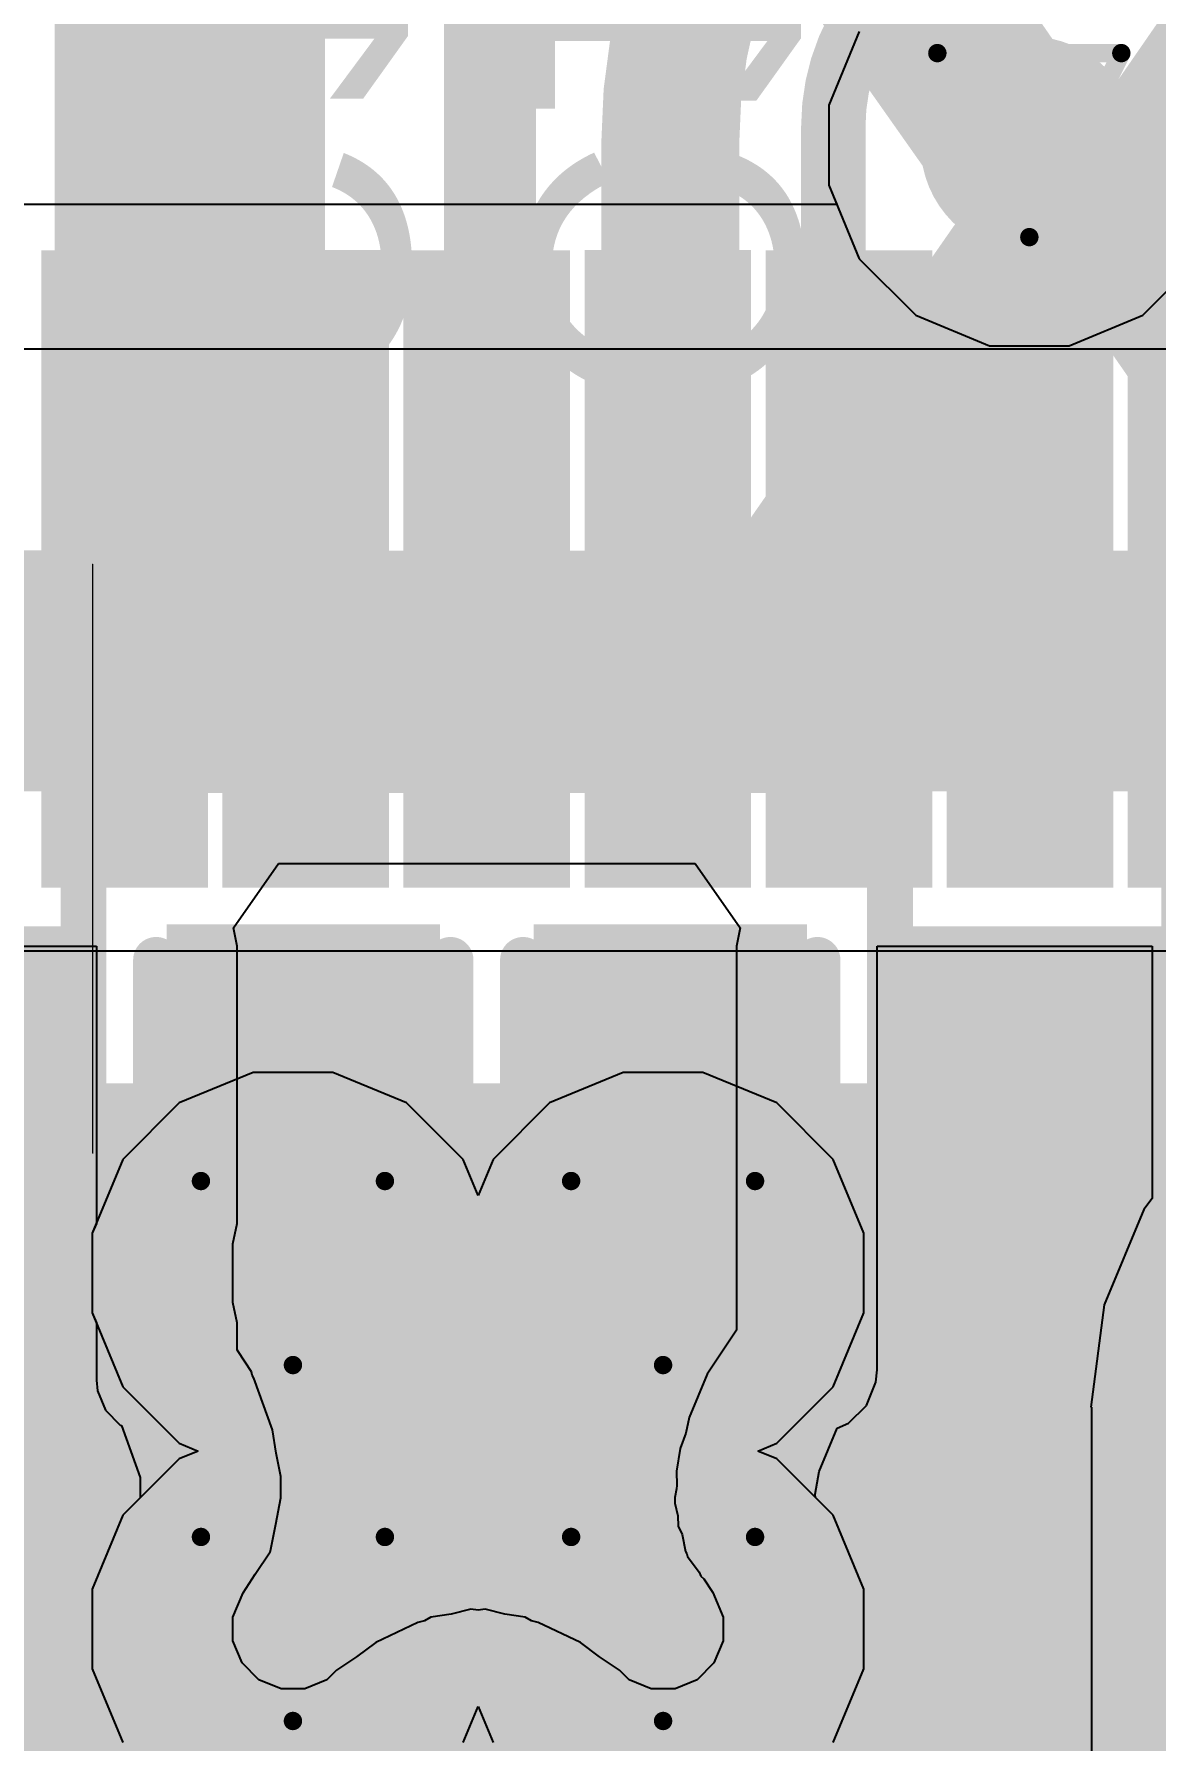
# Model space of a CAD drawing. Header units: inches. Extents: x 0 to 12.2, y 0 to 7.
# Drawn here: x 2.765 to 2.887, y 1.641 to 1.8265 of the extents above; entities that cross this region are included whole.
import ezdxf

# ---------------------------------------------------------------- set-up
doc = ezdxf.new("R2010")
doc.units = ezdxf.units.IN
doc.header["$MEASUREMENT"] = 0
for name, color, linetype in [('Bottom Layer', 5, 'Continuous'), ('Bottom Overlay', 54, 'Continuous'), ('Bottom Paste', 16, 'Continuous'), ('Bottom Solder', 6, 'Continuous'), ('Drill Drawing', 1, 'Continuous'), ('Layer 1', 16, 'Continuous'), ('Layer 2', 76, 'Continuous'), ('Top Layer', 1, 'Continuous'), ('Top Paste', 8, 'Continuous'), ('Top Solder', 216, 'Continuous'), ('Via Holes', 16, 'Continuous')]:
    doc.layers.add(name, color=color, linetype=linetype)
doc.styles.add('Arial', font='', dxfattribs={"height": 0.2})
doc.styles.add('Arial Black_Bold', font='', dxfattribs={"height": 0.2})
doc.styles.get('Arial').set_extended_font_data('Arial')
doc.styles.get('Arial Black_Bold').set_extended_font_data('Arial Black', bold=True)

# ---------------------------------------------------------------- blocks, each defined once
blk = doc.blocks.new('48_HTQFP__7_7__18')
at = {"layer": 'Top Layer'}
for points in [[(-0.1082677, 0.1082679), (0.1082677, 0.1082679), (0.1082677, -0.1082675), (-0.1082677, -0.1082675)], [(-0.19881845, 0.035433), (-0.13582635, 0.035433), (-0.13582635, 0.023622), (-0.19881845, 0.023622)], [(-0.19881845, 0.015748), (-0.13582635, 0.015748), (-0.13582635, 0.003937), (-0.19881845, 0.003937)], [(-0.19881895, -0.0039367), (-0.13582685, -0.0039367), (-0.13582685, -0.0157477), (-0.19881895, -0.0157477)], [(-0.19881865, -0.0236219), (-0.13582655, -0.0236219), (-0.13582655, -0.0354329), (-0.19881865, -0.0354329)], [(-0.19881875, -0.0433067), (-0.13582665, -0.0433067), (-0.13582665, -0.0551177), (-0.19881875, -0.0551177)], [(-0.19881855, -0.0629917), (-0.13582645, -0.0629917), (-0.13582645, -0.0748027), (-0.19881855, -0.0748027)]]:
    blk.add_hatch(color=1, dxfattribs=at).paths.add_polyline_path(points)
at = {"layer": 'Top Paste'}
for points in [[(-0.1082677, 0.1082679), (0.1082677, 0.1082679), (0.1082677, -0.1082675), (-0.1082677, -0.1082675)], [(-0.19881845, 0.035433), (-0.13582635, 0.035433), (-0.13582635, 0.023622), (-0.19881845, 0.023622)], [(-0.19881845, 0.015748), (-0.13582635, 0.015748), (-0.13582635, 0.003937), (-0.19881845, 0.003937)], [(-0.19881895, -0.0039367), (-0.13582685, -0.0039367), (-0.13582685, -0.0157477), (-0.19881895, -0.0157477)], [(-0.19881865, -0.0236219), (-0.13582655, -0.0236219), (-0.13582655, -0.0354329), (-0.19881865, -0.0354329)], [(-0.19881875, -0.0433067), (-0.13582665, -0.0433067), (-0.13582665, -0.0551177), (-0.19881875, -0.0551177)], [(-0.19881855, -0.0629917), (-0.13582645, -0.0629917), (-0.13582645, -0.0748027), (-0.19881855, -0.0748027)]]:
    blk.add_hatch(color=8, dxfattribs=at).paths.add_polyline_path(points)
at = {"layer": 'Top Solder'}
for points in [[(-0.1114173, 0.1114175), (0.1114173, 0.1114175), (0.1114173, -0.1114171), (-0.1114173, -0.1114171)], [(-0.20196805, 0.0582679), (-0.13267675, 0.0582679), (-0.13267675, 0.0401577), (-0.20196805, 0.0401577)], [(-0.20196805, 0.0385826), (-0.13267675, 0.0385826), (-0.13267675, 0.0204724), (-0.20196805, 0.0204724)], [(-0.20196805, 0.0188976), (-0.13267675, 0.0188976), (-0.13267675, 0.0007874), (-0.20196805, 0.0007874)], [(-0.20196855, -0.0007871), (-0.13267725, -0.0007871), (-0.13267725, -0.0188973), (-0.20196855, -0.0188973)], [(-0.20196825, -0.0204723), (-0.13267695, -0.0204723), (-0.13267695, -0.0385825), (-0.20196825, -0.0385825)], [(-0.20196835, -0.0401571), (-0.13267705, -0.0401571), (-0.13267705, -0.0582673), (-0.20196835, -0.0582673)], [(-0.20196815, -0.0598421), (-0.13267685, -0.0598421), (-0.13267685, -0.0779523), (-0.20196815, -0.0779523)]]:
    blk.add_hatch(color=216, dxfattribs=at).paths.add_polyline_path(points)
blk = doc.blocks.new('R___0402_B_70')
at = {"layer": 'Bottom Layer'}
for points in [[(-0.009500100000000001, 0.0125), (-0.0095001, -0.0125), (-0.0275001, -0.0125), (-0.0275001, 0.0125)], [(0.0274997, 0.0125001), (0.0274997, -0.0124999), (0.009499700000000002, -0.0124999), (0.009499699999999998, 0.0125001)]]:
    blk.add_hatch(color=5, dxfattribs=at).paths.add_polyline_path(points)
at = {"layer": 'Bottom Paste'}
for points in [[(-0.009500100000000001, 0.0125), (-0.0095001, -0.0125), (-0.0275001, -0.0125), (-0.0275001, 0.0125)], [(0.0274997, 0.0125001), (0.0274997, -0.0124999), (0.009499700000000002, -0.0124999), (0.009499699999999998, 0.0125001)]]:
    blk.add_hatch(color=16, dxfattribs=at).paths.add_polyline_path(points)
at = {"layer": 'Bottom Solder'}
for points in [[(-0.007334700000000001, 0.0146654), (-0.007334699999999999, -0.0146654), (-0.0296655, -0.0146654), (-0.0296655, 0.0146654)], [(0.0296651, 0.0146655), (0.0296651, -0.0146653), (0.007334300000000001, -0.0146653), (0.007334299999999998, 0.0146655)]]:
    blk.add_hatch(color=6, dxfattribs=at).paths.add_polyline_path(points)
at = {"layer": 'Bottom Overlay'}
for points in [[(-0.0310002, -0.0160001, 0.005, 0.005, 0), (-0.0310004, 0.0160002, 0.005, 0.005, 0)], [(0.0309997, 0.0160001, 0.005, 0.005, 0), (-0.0310004, 0.0160002, 0.005, 0.005, 0)], [(0.0319999, 0.017, 0.000127, 0.000127, 0), (-0.0319999, 0.017, 0.000127, 0.000127, 0)], [(0.0309997, -0.0159999, 0.005, 0.005, 0), (0.0309997, 0.0160001, 0.005, 0.005, 0)], [(-0.0310002, -0.0160001, 0.005, 0.005, 0), (0.0309997, -0.0159999, 0.005, 0.005, 0)]]:
    blk.add_lwpolyline(points, format="xyseb", dxfattribs=at)
for points in [[(-0.0322504, 0.0160002, 0.0025, 0.0025, 1), (-0.0297504, 0.0160002, 0.0025, 0.0025, 1)], [(-0.0322504, 0.0160002, 0.0025, 0.0025, 1), (-0.0297504, 0.0160002, 0.0025, 0.0025, 1)], [(-0.0320316, 0.017, 6.35e-05, 6.35e-05, 1), (-0.0319682, 0.017, 6.35e-05, 6.35e-05, 1)], [(0.0297497, 0.0160001, 0.0025, 0.0025, 1), (0.0322497, 0.0160001, 0.0025, 0.0025, 1)], [(0.0297497, 0.0160001, 0.0025, 0.0025, 1), (0.0322497, 0.0160001, 0.0025, 0.0025, 1)], [(0.0319682, 0.017, 6.35e-05, 6.35e-05, 1), (0.0320316, 0.017, 6.35e-05, 6.35e-05, 1)], [(-0.0322502, -0.0160001, 0.0025, 0.0025, 1), (-0.0297502, -0.0160001, 0.0025, 0.0025, 1)], [(-0.0322502, -0.0160001, 0.0025, 0.0025, 1), (-0.0297502, -0.0160001, 0.0025, 0.0025, 1)], [(0.0297497, -0.0159999, 0.0025, 0.0025, 1), (0.0322497, -0.0159999, 0.0025, 0.0025, 1)], [(0.0297497, -0.0159999, 0.0025, 0.0025, 1), (0.0322497, -0.0159999, 0.0025, 0.0025, 1)]]:
    blk.add_lwpolyline(points, format="xyseb", close=True, dxfattribs=at)
blk = doc.blocks.new('R___0402_B_72')
at = {"layer": 'Bottom Layer'}
for points in [[(-0.009500100000000001, 0.0125), (-0.0095001, -0.0125), (-0.0275001, -0.0125), (-0.0275001, 0.0125)], [(0.0275001, 0.0125), (0.0275001, -0.0125), (0.009500100000000001, -0.0125), (0.0095001, 0.0125)]]:
    blk.add_hatch(color=5, dxfattribs=at).paths.add_polyline_path(points)
at = {"layer": 'Bottom Paste'}
for points in [[(-0.009500100000000001, 0.0125), (-0.0095001, -0.0125), (-0.0275001, -0.0125), (-0.0275001, 0.0125)], [(0.0275001, 0.0125), (0.0275001, -0.0125), (0.009500100000000001, -0.0125), (0.0095001, 0.0125)]]:
    blk.add_hatch(color=16, dxfattribs=at).paths.add_polyline_path(points)
at = {"layer": 'Bottom Solder'}
for points in [[(-0.007334700000000001, 0.0146654), (-0.007334699999999999, -0.0146654), (-0.0296655, -0.0146654), (-0.0296655, 0.0146654)], [(0.0296655, 0.0146654), (0.0296655, -0.0146654), (0.007334700000000001, -0.0146654), (0.007334699999999999, 0.0146654)]]:
    blk.add_hatch(color=6, dxfattribs=at).paths.add_polyline_path(points)
at = {"layer": 'Bottom Overlay'}
for points in [[(-0.0310002, -0.0160001, 0.005, 0.005, 0), (-0.0310001, 0.0160001, 0.005, 0.005, 0)], [(0.031, 0.016, 0.005, 0.005, 0), (-0.0310001, 0.0160001, 0.005, 0.005, 0)], [(-0.0319998, 0.0170001, 0.000127, 0.000127, 0), (0.0319998, 0.0170003, 0.000127, 0.000127, 0)], [(0.0309998, -0.0159998, 0.005, 0.005, 0), (0.031, 0.016, 0.005, 0.005, 0)], [(-0.0310002, -0.0160001, 0.005, 0.005, 0), (0.0309998, -0.0159998, 0.005, 0.005, 0)]]:
    blk.add_lwpolyline(points, format="xyseb", dxfattribs=at)
for points in [[(-0.0322501, 0.0160001, 0.0025, 0.0025, 1), (-0.0297501, 0.0160001, 0.0025, 0.0025, 1)], [(-0.0322501, 0.0160001, 0.0025, 0.0025, 1), (-0.0297501, 0.0160001, 0.0025, 0.0025, 1)], [(-0.0320315, 0.0170001, 6.35e-05, 6.35e-05, 1), (-0.0319681, 0.0170001, 6.35e-05, 6.35e-05, 1)], [(0.02975, 0.016, 0.0025, 0.0025, 1), (0.03225, 0.016, 0.0025, 0.0025, 1)], [(0.02975, 0.016, 0.0025, 0.0025, 1), (0.03225, 0.016, 0.0025, 0.0025, 1)], [(0.0319681, 0.0170003, 6.35e-05, 6.35e-05, 1), (0.0320315, 0.0170003, 6.35e-05, 6.35e-05, 1)], [(-0.0322502, -0.0160001, 0.0025, 0.0025, 1), (-0.0297502, -0.0160001, 0.0025, 0.0025, 1)], [(-0.0322502, -0.0160001, 0.0025, 0.0025, 1), (-0.0297502, -0.0160001, 0.0025, 0.0025, 1)], [(0.0297498, -0.0159998, 0.0025, 0.0025, 1), (0.0322498, -0.0159998, 0.0025, 0.0025, 1)], [(0.0297498, -0.0159998, 0.0025, 0.0025, 1), (0.0322498, -0.0159998, 0.0025, 0.0025, 1)]]:
    blk.add_lwpolyline(points, format="xyseb", close=True, dxfattribs=at)
blk = doc.blocks.new('C___0402_B_243')
at = {"layer": 'Bottom Layer'}
for points in [[(-0.009499900000000002, 0.0125), (-0.009499899999999999, -0.0125), (-0.0274999, -0.0125), (-0.0274999, 0.0125)], [(0.0275001, 0.0125), (0.0275001, -0.0125), (0.009500100000000001, -0.0125), (0.0095001, 0.0125)]]:
    blk.add_hatch(color=5, dxfattribs=at).paths.add_polyline_path(points)
at = {"layer": 'Bottom Paste'}
for points in [[(-0.009499900000000002, 0.0125), (-0.009499899999999999, -0.0125), (-0.0274999, -0.0125), (-0.0274999, 0.0125)], [(0.0275001, 0.0125), (0.0275001, -0.0125), (0.009500100000000001, -0.0125), (0.0095001, 0.0125)]]:
    blk.add_hatch(color=16, dxfattribs=at).paths.add_polyline_path(points)
at = {"layer": 'Bottom Solder'}
for points in [[(-0.007137700000000001, 0.0148622), (-0.007137699999999999, -0.0148622), (-0.0298621, -0.0148622), (-0.0298621, 0.0148622)], [(0.0298623, 0.0148622), (0.0298623, -0.0148622), (0.007137900000000002, -0.0148622), (0.007137899999999998, 0.0148622)]]:
    blk.add_hatch(color=6, dxfattribs=at).paths.add_polyline_path(points)
at = {"layer": 'Bottom Overlay'}
for points in [[(-0.0309997, 0.0159997, 0.005, 0.005, 0), (-0.0309998, -0.016, 0.005, 0.005, 0)], [(-0.011, 0.0160001, 0.005, 0.005, 0), (-0.0309997, 0.0159997, 0.005, 0.005, 0)], [(0.0110001, 0.0159997, 0.005, 0.005, 0), (0.0310001, 0.0159996, 0.005, 0.005, 0)], [(0.0310001, 0.0159996, 0.005, 0.005, 0), (0.0310002, -0.0160002, 0.005, 0.005, 0)], [(-0.0309998, -0.016, 0.005, 0.005, 0), (-0.0109999, -0.0160002, 0.005, 0.005, 0)], [(0.0110002, -0.0160001, 0.005, 0.005, 0), (0.0310002, -0.0160002, 0.005, 0.005, 0)]]:
    blk.add_lwpolyline(points, format="xyseb", dxfattribs=at)
for points in [[(-0.0322497, 0.0159997, 0.0025, 0.0025, 1), (-0.0297497, 0.0159997, 0.0025, 0.0025, 1)], [(-0.0322497, 0.0159997, 0.0025, 0.0025, 1), (-0.0297497, 0.0159997, 0.0025, 0.0025, 1)], [(-0.01225, 0.0160001, 0.0025, 0.0025, 1), (-0.00975, 0.0160001, 0.0025, 0.0025, 1)], [(0.0097501, 0.0159997, 0.0025, 0.0025, 1), (0.0122501, 0.0159997, 0.0025, 0.0025, 1)], [(0.0297501, 0.0159996, 0.0025, 0.0025, 1), (0.0322501, 0.0159996, 0.0025, 0.0025, 1)], [(0.0297501, 0.0159996, 0.0025, 0.0025, 1), (0.0322501, 0.0159996, 0.0025, 0.0025, 1)], [(-0.0322498, -0.016, 0.0025, 0.0025, 1), (-0.0297498, -0.016, 0.0025, 0.0025, 1)], [(-0.0322498, -0.016, 0.0025, 0.0025, 1), (-0.0297498, -0.016, 0.0025, 0.0025, 1)], [(-0.0122499, -0.0160002, 0.0025, 0.0025, 1), (-0.0097499, -0.0160002, 0.0025, 0.0025, 1)], [(0.0097502, -0.0160001, 0.0025, 0.0025, 1), (0.0122502, -0.0160001, 0.0025, 0.0025, 1)], [(0.0297502, -0.0160002, 0.0025, 0.0025, 1), (0.0322502, -0.0160002, 0.0025, 0.0025, 1)], [(0.0297502, -0.0160002, 0.0025, 0.0025, 1), (0.0322502, -0.0160002, 0.0025, 0.0025, 1)]]:
    blk.add_lwpolyline(points, format="xyseb", close=True, dxfattribs=at)
blk = doc.blocks.new('C___0402_B_244')
at = {"layer": 'Bottom Layer'}
for points in [[(-0.009500100000000001, 0.0125), (-0.0095001, -0.0125), (-0.0275001, -0.0125), (-0.0275001, 0.0125)], [(0.0275001, 0.0124999), (0.0275001, -0.0125001), (0.009500100000000001, -0.0125001), (0.0095001, 0.0124999)]]:
    blk.add_hatch(color=5, dxfattribs=at).paths.add_polyline_path(points)
at = {"layer": 'Bottom Paste'}
for points in [[(-0.009500100000000001, 0.0125), (-0.0095001, -0.0125), (-0.0275001, -0.0125), (-0.0275001, 0.0125)], [(0.0275001, 0.0124999), (0.0275001, -0.0125001), (0.009500100000000001, -0.0125001), (0.0095001, 0.0124999)]]:
    blk.add_hatch(color=16, dxfattribs=at).paths.add_polyline_path(points)
at = {"layer": 'Bottom Solder'}
for points in [[(-0.007137900000000002, 0.0148622), (-0.007137899999999998, -0.0148622), (-0.0298623, -0.0148622), (-0.0298623, 0.0148622)], [(0.0298623, 0.0148621), (0.0298623, -0.0148623), (0.007137900000000002, -0.0148623), (0.007137899999999998, 0.0148621)]]:
    blk.add_hatch(color=6, dxfattribs=at).paths.add_polyline_path(points)
at = {"layer": 'Bottom Overlay'}
for points in [[(-0.0310002, 0.0160002, 0.005, 0.005, 0), (-0.0310002, -0.0159997, 0.005, 0.005, 0)], [(-0.0310002, 0.0160002, 0.005, 0.005, 0), (-0.011, 0.0159998, 0.005, 0.005, 0)], [(0.0110001, 0.0160001, 0.005, 0.005, 0), (0.0309999, 0.0159999, 0.005, 0.005, 0)], [(0.0309999, 0.0159999, 0.005, 0.005, 0), (0.0310002, -0.0160002, 0.005, 0.005, 0)], [(-0.0310002, -0.0159997, 0.005, 0.005, 0), (-0.0110001, -0.0160003, 0.005, 0.005, 0)], [(0.011, -0.0160001, 0.005, 0.005, 0), (0.0310002, -0.0160002, 0.005, 0.005, 0)]]:
    blk.add_lwpolyline(points, format="xyseb", dxfattribs=at)
for points in [[(-0.0322502, 0.0160002, 0.0025, 0.0025, 1), (-0.0297502, 0.0160002, 0.0025, 0.0025, 1)], [(-0.0322502, 0.0160002, 0.0025, 0.0025, 1), (-0.0297502, 0.0160002, 0.0025, 0.0025, 1)], [(-0.01225, 0.0159998, 0.0025, 0.0025, 1), (-0.00975, 0.0159998, 0.0025, 0.0025, 1)], [(0.0097501, 0.0160001, 0.0025, 0.0025, 1), (0.0122501, 0.0160001, 0.0025, 0.0025, 1)], [(0.0297499, 0.0159999, 0.0025, 0.0025, 1), (0.0322499, 0.0159999, 0.0025, 0.0025, 1)], [(0.0297499, 0.0159999, 0.0025, 0.0025, 1), (0.0322499, 0.0159999, 0.0025, 0.0025, 1)], [(-0.0322502, -0.0159997, 0.0025, 0.0025, 1), (-0.0297502, -0.0159997, 0.0025, 0.0025, 1)], [(-0.0322502, -0.0159997, 0.0025, 0.0025, 1), (-0.0297502, -0.0159997, 0.0025, 0.0025, 1)], [(-0.0122501, -0.0160003, 0.0025, 0.0025, 1), (-0.0097501, -0.0160003, 0.0025, 0.0025, 1)], [(0.00975, -0.0160001, 0.0025, 0.0025, 1), (0.01225, -0.0160001, 0.0025, 0.0025, 1)], [(0.0297502, -0.0160002, 0.0025, 0.0025, 1), (0.0322502, -0.0160002, 0.0025, 0.0025, 1)], [(0.0297502, -0.0160002, 0.0025, 0.0025, 1), (0.0322502, -0.0160002, 0.0025, 0.0025, 1)]]:
    blk.add_lwpolyline(points, format="xyseb", close=True, dxfattribs=at)

msp = doc.modelspace()

# ---------------------------------------------------------------- hatches: boundary and pattern name
at = {"layer": 'Bottom Layer'}
h = msp.add_hatch(color=5, dxfattribs=at)
edge = h.paths.add_edge_path()
edge.add_arc((2.8732426, 1.814435), 0.011811, 0, 360)
h = msp.add_hatch(color=5, dxfattribs=at)
edge = h.paths.add_edge_path()
edge.add_arc((2.7931812, 1.6918541), 0.011811, 0, 360)
h = msp.add_hatch(color=5, dxfattribs=at)
edge = h.paths.add_edge_path()
edge.add_arc((2.8334253, 1.6918541), 0.011811, 0, 360)
h = msp.add_hatch(color=5, dxfattribs=at)
edge = h.paths.add_edge_path()
edge.add_arc((2.7931812, 1.6531728), 0.011811, 0, 360)
h = msp.add_hatch(color=5, dxfattribs=at)
edge = h.paths.add_edge_path()
edge.add_arc((2.8334253, 1.6531728), 0.011811, 0, 360)
at = {"layer": 'Layer 1'}
h = msp.add_hatch(color=16, dxfattribs=at)
edge = h.paths.add_edge_path()
edge.add_arc((2.8732426, 1.814435), 0.011811, 0, 360)
h = msp.add_hatch(color=16, dxfattribs=at)
edge = h.paths.add_edge_path()
edge.add_arc((2.7931812, 1.6918541), 0.011811, 0, 360)
h = msp.add_hatch(color=16, dxfattribs=at)
edge = h.paths.add_edge_path()
edge.add_arc((2.8334253, 1.6918541), 0.011811, 0, 360)
h = msp.add_hatch(color=16, dxfattribs=at)
edge = h.paths.add_edge_path()
edge.add_arc((2.7931812, 1.6531728), 0.011811, 0, 360)
h = msp.add_hatch(color=16, dxfattribs=at)
edge = h.paths.add_edge_path()
edge.add_arc((2.8334253, 1.6531728), 0.011811, 0, 360)
at = {"layer": 'Layer 2'}
h = msp.add_hatch(color=76, dxfattribs=at)
edge = h.paths.add_edge_path()
edge.add_arc((2.8732426, 1.814435), 0.011811, 0, 360)
h = msp.add_hatch(color=76, dxfattribs=at)
edge = h.paths.add_edge_path()
edge.add_arc((2.7931812, 1.6918541), 0.011811, 0, 360)
h = msp.add_hatch(color=76, dxfattribs=at)
edge = h.paths.add_edge_path()
edge.add_arc((2.8334253, 1.6918541), 0.011811, 0, 360)
h = msp.add_hatch(color=76, dxfattribs=at)
edge = h.paths.add_edge_path()
edge.add_arc((2.7931812, 1.6531728), 0.011811, 0, 360)
h = msp.add_hatch(color=76, dxfattribs=at)
edge = h.paths.add_edge_path()
edge.add_arc((2.8334253, 1.6531728), 0.011811, 0, 360)
at = {"layer": 'Top Layer'}
h = msp.add_hatch(color=1, dxfattribs=at)
edge = h.paths.add_edge_path()
edge.add_arc((2.8732426, 1.814435), 0.011811, 0, 360)
h = msp.add_hatch(color=1, dxfattribs=at)
edge = h.paths.add_edge_path()
edge.add_arc((2.7931812, 1.6918541), 0.011811, 0, 360)
h = msp.add_hatch(color=1, dxfattribs=at)
edge = h.paths.add_edge_path()
edge.add_arc((2.8334253, 1.6918541), 0.011811, 0, 360)
h = msp.add_hatch(color=1, dxfattribs=at)
edge = h.paths.add_edge_path()
edge.add_arc((2.7931812, 1.6531728), 0.011811, 0, 360)
h = msp.add_hatch(color=1, dxfattribs=at)
edge = h.paths.add_edge_path()
edge.add_arc((2.8334253, 1.6531728), 0.011811, 0, 360)
at = {"layer": 'Via Holes'}
h = msp.add_hatch(color=7, dxfattribs=at)
edge = h.paths.add_edge_path()
edge.add_arc((2.8732426, 1.814435), 0.0059055, 0, 360)
h = msp.add_hatch(color=7, dxfattribs=at)
edge = h.paths.add_edge_path()
edge.add_arc((2.7931812, 1.6918541), 0.0059055, 0, 360)
h = msp.add_hatch(color=7, dxfattribs=at)
edge = h.paths.add_edge_path()
edge.add_arc((2.8334253, 1.6918541), 0.0059055, 0, 360)
h = msp.add_hatch(color=7, dxfattribs=at)
edge = h.paths.add_edge_path()
edge.add_arc((2.7931812, 1.6531728), 0.0059055, 0, 360)
h = msp.add_hatch(color=7, dxfattribs=at)
edge = h.paths.add_edge_path()
edge.add_arc((2.8334253, 1.6531728), 0.0059055, 0, 360)

# ---------------------------------------------------------------- linework, layer by layer
at = {"layer": 'Bottom Layer'}
for p, q in [((2.7867055, 1.7293777), (2.7916167, 1.7363778)), ((2.7916167, 1.7363778), (2.811704, 1.7363778)), ((2.811704, 1.7363778), (2.811704, 1.7363776)), ((2.811704, 1.7363776), (2.8368955, 1.7363776)), ((2.8368955, 1.7363776), (2.8418068, 1.7293775)), ((2.7871023, 1.7273831), (2.7867055, 1.7293777)), ((2.8418068, 1.7293775), (2.8414101, 1.7273831)), ((2.7419126, 1.7273831), (2.7718084, 1.7273831)), ((2.7718084, 1.7273831), (2.7718084, 1.6972505)), ((2.7871023, 1.6972504), (2.7871023, 1.7273831)), ((2.8414101, 1.7273831), (2.8414101, 1.6856557)), ((2.856704, 1.6813486), (2.856704, 1.7273831)), ((2.856704, 1.7273831), (2.8865997, 1.7273831)), ((2.8865997, 1.7273831), (2.8865997, 1.6999548)), ((2.8865997, 1.6999548), (2.8856723, 1.6987462)), ((2.7718084, 1.6972505), (2.7713702, 1.6961926)), ((2.7866641, 1.6950475), (2.7871023, 1.6972504)), ((2.8856723, 1.6987462), (2.8813841, 1.6883935)), ((2.7713702, 1.6961926), (2.7713702, 1.6875156)), ((2.7866641, 1.6886606), (2.7866641, 1.6950475)), ((2.7871023, 1.6864577), (2.7866641, 1.6886606)), ((2.8813841, 1.6883935), (2.8799215, 1.6772837)), ((2.7713702, 1.6875156), (2.7718084, 1.6864577)), ((2.7718084, 1.6864577), (2.7718084, 1.6802136)), ((2.7871023, 1.6835108), (2.7871023, 1.6864577)), ((2.8414101, 1.6856557), (2.8398791, 1.6833643)), ((2.7872221, 1.6833111), (2.7871023, 1.6835108)), ((2.7886764, 1.6811342), (2.7872221, 1.6833111)), ((2.8398791, 1.6833643), (2.8382145, 1.6808809)), ((2.78875, 1.6807641), (2.7886764, 1.6811342)), ((2.7889443, 1.6804402), (2.78875, 1.6807641)), ((2.8382145, 1.6808809), (2.8362558, 1.6761719)), ((2.8565694, 1.6799829), (2.856704, 1.6813486)), ((2.7718084, 1.6802136), (2.771921, 1.6790694)), ((2.771921, 1.6790694), (2.7727968, 1.6769552)), ((2.7909654, 1.6747978), (2.7889443, 1.6804402)), ((2.8555242, 1.6774596), (2.8565694, 1.6799829)), ((2.7727968, 1.6769552), (2.7744149, 1.6753371)), ((2.8535929, 1.6755283), (2.8555242, 1.6774596)), ((2.8799215, 1.6772837), (2.8799948, 1.6772837)), ((2.8799948, 1.6772837), (2.8799948, 1.573224)), ((2.7744149, 1.6753371), (2.7745462, 1.6752827)), ((2.7745462, 1.6752827), (2.7765673, 1.6696404)), ((2.8362558, 1.6761719), (2.8359096, 1.6744445)), ((2.850377, 1.6702985), (2.8523356, 1.6750075)), ((2.8523356, 1.6750075), (2.8535929, 1.6755283)), ((2.7913418, 1.6722665), (2.7909654, 1.6747978)), ((2.8359096, 1.6744445), (2.8352884, 1.6727963)), ((2.7918607, 1.6697617), (2.7913418, 1.6722665)), ((2.8352884, 1.6727963), (2.8348776, 1.6703146)), ((2.7765673, 1.6696404), (2.7765849, 1.6674219)), ((2.7918783, 1.6675432), (2.7918607, 1.6697617)), ((2.8348776, 1.6703146), (2.8349282, 1.6687498)), ((2.8499662, 1.6678169), (2.850377, 1.6702985)), ((2.7918667, 1.6674826), (2.7918783, 1.6675432)), ((2.8348739, 1.668405), (2.8346865, 1.6674631)), ((2.8349282, 1.6687498), (2.8348739, 1.668405)), ((2.8499804, 1.6674631), (2.8499662, 1.6678169)), ((2.7765849, 1.6674219), (2.7746907, 1.6655277)), ((2.7913085, 1.6645548), (2.7918788, 1.6674219)), ((2.7918788, 1.6674219), (2.7918667, 1.6674826)), ((2.8347083, 1.6673537), (2.8346846, 1.6672036)), ((2.8346846, 1.6672036), (2.8346988, 1.6668498)), ((2.8346865, 1.6674631), (2.8347083, 1.6673537)), ((2.8346988, 1.6668498), (2.8350347, 1.6654561)), ((2.8519158, 1.6655277), (2.8499804, 1.6674631)), ((2.7746907, 1.6655277), (2.7713702, 1.6575113)), ((2.7907606, 1.6616814), (2.7913085, 1.6645548)), ((2.8350347, 1.6654561), (2.8350704, 1.6643504)), ((2.8350704, 1.6643504), (2.8354902, 1.6634229)), ((2.8552363, 1.6575113), (2.8519158, 1.6655277)), ((2.8354902, 1.6634229), (2.8358507, 1.6616104)), ((2.7890939, 1.6591437), (2.7907146, 1.6615692)), ((2.7907146, 1.6615692), (2.7907266, 1.6616297)), ((2.7907266, 1.6616297), (2.7907606, 1.6616814)), ((2.8358507, 1.6616104), (2.8360238, 1.6613513)), ((2.8360238, 1.6613513), (2.8360968, 1.6610485)), ((2.8360968, 1.6610485), (2.8373341, 1.6593484)), ((2.7877574, 1.6571086), (2.7890939, 1.6591437)), ((2.8373341, 1.6593484), (2.8375308, 1.6589139)), ((2.8375308, 1.6589139), (2.8378564, 1.6586087)), ((2.8378564, 1.6586087), (2.8388335, 1.6571463)), ((2.7713702, 1.6575113), (2.7713702, 1.6488343)), ((2.7866641, 1.6544692), (2.7877574, 1.6571086)), ((2.8388335, 1.6571463), (2.8399424, 1.6544692)), ((2.8552363, 1.6488343), (2.8552363, 1.6575113)), ((2.8103733, 1.6547746), (2.8081642, 1.654449)), ((2.812539, 1.6553192), (2.8103733, 1.6547746)), ((2.8133033, 1.6552065), (2.812539, 1.6553192)), ((2.8140677, 1.6553192), (2.8133033, 1.6552065)), ((2.8162337, 1.6547745), (2.8140677, 1.6553192)), ((2.8184426, 1.6544489), (2.8162337, 1.6547745)), ((2.7866641, 1.6518764), (2.7866641, 1.6544692)), ((2.8067518, 1.653864), (2.8021787, 1.651696)), ((2.8075012, 1.6540524), (2.8067518, 1.653864)), ((2.8081642, 1.654449), (2.8075012, 1.6540524)), ((2.8191056, 1.6540524), (2.8184426, 1.6544489)), ((2.819855, 1.6538639), (2.8191056, 1.6540524)), ((2.824428, 1.6516959), (2.819855, 1.6538639)), ((2.8399424, 1.6544692), (2.8399424, 1.6518764)), ((2.7876562, 1.6494812), (2.7866641, 1.6518764)), ((2.8021787, 1.651696), (2.8000853, 1.6501405)), ((2.8265218, 1.65014), (2.824428, 1.6516959)), ((2.8399424, 1.6518764), (2.8389503, 1.6494813)), ((2.7894897, 1.6476478), (2.7876562, 1.6494812)), ((2.8000853, 1.6501405), (2.7979158, 1.6486908)), ((2.8286907, 1.6486908), (2.8265218, 1.65014)), ((2.8389503, 1.6494813), (2.8371169, 1.6476478)), ((2.7713702, 1.6488343), (2.7746907, 1.6408179)), ((2.7918848, 1.6466557), (2.7894897, 1.6476478)), ((2.7968728, 1.6476478), (2.7944776, 1.6466557)), ((2.7979158, 1.6486908), (2.7968728, 1.6476478)), ((2.8297337, 1.6476478), (2.8286907, 1.6486908)), ((2.8321289, 1.6466557), (2.8297337, 1.6476478)), ((2.8371169, 1.6476478), (2.8347217, 1.6466557)), ((2.8519158, 1.6408179), (2.8552363, 1.6488343)), ((2.7944776, 1.6466557), (2.7918848, 1.6466557)), ((2.8347217, 1.6466557), (2.8321289, 1.6466557))]:
    msp.add_line(p, q, dxfattribs=at)
for points in [[(2.8342042, 1.8146112, 0.015, 0.015, -0.199336262225561), (2.8519316, 1.8573099, 0.015, 0.015, 0)], [(2.834204, 1.7553778, 0.015, 0.015, 0), (2.8342042, 1.8146112, 0.015, 0.015, 0)], [(2.87323, 1.8144224, 0.015, 0.015, 0), (2.8732426, 1.814435, 0.015, 0.015, 0)], [(2.87323, 1.7612475, 0.015, 0.015, 0), (2.87323, 1.8144224, 0.015, 0.015, 0)], [(2.7943085, 1.7553778, 0.015, 0.015, 0), (2.834204, 1.7553778, 0.015, 0.015, 0)], [(2.834204, 1.7553776, 0.015, 0.015, 0), (2.834204, 1.7553778, 0.015, 0.015, 0)], [(2.7937448, 1.717814, 0.015, 0.015, 0), (2.7943084, 1.7183776, 0.015, 0.015, 0)], [(2.7937448, 1.6924177, 0.015, 0.015, 0), (2.7937448, 1.717814, 0.015, 0.015, 0)], [(2.8338146, 1.7179882, 0.015, 0.015, 0), (2.834204, 1.7183776, 0.015, 0.015, 0)], [(2.8338146, 1.6922434, 0.015, 0.015, 0), (2.8338146, 1.7179882, 0.015, 0.015, 0)], [(2.7931812, 1.6918541, 0.015, 0.015, 0), (2.7937448, 1.6924177, 0.015, 0.015, 0)], [(2.8334253, 1.6918541, 0.015, 0.015, 0), (2.8338146, 1.6922434, 0.015, 0.015, 0)]]:
    msp.add_lwpolyline(points, format="xyseb", dxfattribs=at)
for points in [[(2.8304542, 1.8146112, 0.0075, 0.0075, 1), (2.8379542, 1.8146112, 0.0075, 0.0075, 1)], [(2.8304542, 1.8146112, 0.0075, 0.0075, 1), (2.8379542, 1.8146112, 0.0075, 0.0075, 1)], [(2.86948, 1.8144224, 0.0075, 0.0075, 1), (2.87698, 1.8144224, 0.0075, 0.0075, 1)], [(2.86948, 1.8144224, 0.0075, 0.0075, 1), (2.87698, 1.8144224, 0.0075, 0.0075, 1)], [(2.8694926, 1.814435, 0.0075, 0.0075, 1), (2.8769926, 1.814435, 0.0075, 0.0075, 1)], [(2.86948, 1.7612475, 0.0075, 0.0075, 1), (2.87698, 1.7612475, 0.0075, 0.0075, 1)], [(2.7905585, 1.7553778, 0.0075, 0.0075, 1), (2.7980585, 1.7553778, 0.0075, 0.0075, 1)], [(2.830454, 1.7553778, 0.0075, 0.0075, 1), (2.837954, 1.7553778, 0.0075, 0.0075, 1)], [(2.830454, 1.7553778, 0.0075, 0.0075, 1), (2.837954, 1.7553778, 0.0075, 0.0075, 1)], [(2.830454, 1.7553778, 0.0075, 0.0075, 1), (2.837954, 1.7553778, 0.0075, 0.0075, 1)], [(2.830454, 1.7553776, 0.0075, 0.0075, 1), (2.837954, 1.7553776, 0.0075, 0.0075, 1)], [(2.7899948, 1.717814, 0.0075, 0.0075, 1), (2.7974948, 1.717814, 0.0075, 0.0075, 1)], [(2.7899948, 1.717814, 0.0075, 0.0075, 1), (2.7974948, 1.717814, 0.0075, 0.0075, 1)], [(2.7905584, 1.7183776, 0.0075, 0.0075, 1), (2.7980584, 1.7183776, 0.0075, 0.0075, 1)], [(2.8300646, 1.7179882, 0.0075, 0.0075, 1), (2.8375646, 1.7179882, 0.0075, 0.0075, 1)], [(2.8300646, 1.7179882, 0.0075, 0.0075, 1), (2.8375646, 1.7179882, 0.0075, 0.0075, 1)], [(2.830454, 1.7183776, 0.0075, 0.0075, 1), (2.837954, 1.7183776, 0.0075, 0.0075, 1)], [(2.7894312, 1.6918541, 0.0075, 0.0075, 1), (2.7969312, 1.6918541, 0.0075, 0.0075, 1)], [(2.7899948, 1.6924177, 0.0075, 0.0075, 1), (2.7974948, 1.6924177, 0.0075, 0.0075, 1)], [(2.7899948, 1.6924177, 0.0075, 0.0075, 1), (2.7974948, 1.6924177, 0.0075, 0.0075, 1)], [(2.8296753, 1.6918541, 0.0075, 0.0075, 1), (2.8371753, 1.6918541, 0.0075, 0.0075, 1)], [(2.8300646, 1.6922434, 0.0075, 0.0075, 1), (2.8375646, 1.6922434, 0.0075, 0.0075, 1)], [(2.8300646, 1.6922434, 0.0075, 0.0075, 1), (2.8375646, 1.6922434, 0.0075, 0.0075, 1)]]:
    msp.add_lwpolyline(points, format="xyseb", close=True, dxfattribs=at)
at = {"layer": 'Drill Drawing'}
for points in [[(2.8632426, 1.824435, 0.002, 0.002, 0), (2.8832426, 1.824435, 0.002, 0.002, 0)], [(2.8632426, 1.824435, 0.002, 0.002, 0), (2.8732426, 1.804435, 0.002, 0.002, 0)], [(2.8732426, 1.804435, 0.002, 0.002, 0), (2.8832426, 1.824435, 0.002, 0.002, 0)], [(2.7831812, 1.7018541, 0.002, 0.002, 0), (2.8031812, 1.7018541, 0.002, 0.002, 0)], [(2.7831812, 1.7018541, 0.002, 0.002, 0), (2.7931812, 1.6818541, 0.002, 0.002, 0)], [(2.7931812, 1.6818541, 0.002, 0.002, 0), (2.8031812, 1.7018541, 0.002, 0.002, 0)], [(2.8234253, 1.7018541, 0.002, 0.002, 0), (2.8434253, 1.7018541, 0.002, 0.002, 0)], [(2.8234253, 1.7018541, 0.002, 0.002, 0), (2.8334253, 1.6818541, 0.002, 0.002, 0)], [(2.8334253, 1.6818541, 0.002, 0.002, 0), (2.8434253, 1.7018541, 0.002, 0.002, 0)], [(2.7831812, 1.6631728, 0.002, 0.002, 0), (2.8031812, 1.6631728, 0.002, 0.002, 0)], [(2.7831812, 1.6631728, 0.002, 0.002, 0), (2.7931812, 1.6431728, 0.002, 0.002, 0)], [(2.7931812, 1.6431728, 0.002, 0.002, 0), (2.8031812, 1.6631728, 0.002, 0.002, 0)], [(2.8234253, 1.6631728, 0.002, 0.002, 0), (2.8434253, 1.6631728, 0.002, 0.002, 0)], [(2.8234253, 1.6631728, 0.002, 0.002, 0), (2.8334253, 1.6431728, 0.002, 0.002, 0)], [(2.8334253, 1.6431728, 0.002, 0.002, 0), (2.8434253, 1.6631728, 0.002, 0.002, 0)]]:
    msp.add_lwpolyline(points, format="xyseb", dxfattribs=at)
for points in [[(2.8627426, 1.824435, 0.001, 0.001, 1), (2.8637426, 1.824435, 0.001, 0.001, 1)], [(2.8627426, 1.824435, 0.001, 0.001, 1), (2.8637426, 1.824435, 0.001, 0.001, 1)], [(2.8827426, 1.824435, 0.001, 0.001, 1), (2.8837426, 1.824435, 0.001, 0.001, 1)], [(2.8827426, 1.824435, 0.001, 0.001, 1), (2.8837426, 1.824435, 0.001, 0.001, 1)], [(2.8727426, 1.804435, 0.001, 0.001, 1), (2.8737426, 1.804435, 0.001, 0.001, 1)], [(2.8727426, 1.804435, 0.001, 0.001, 1), (2.8737426, 1.804435, 0.001, 0.001, 1)], [(2.7826812, 1.7018541, 0.001, 0.001, 1), (2.7836812, 1.7018541, 0.001, 0.001, 1)], [(2.7826812, 1.7018541, 0.001, 0.001, 1), (2.7836812, 1.7018541, 0.001, 0.001, 1)], [(2.8026812, 1.7018541, 0.001, 0.001, 1), (2.8036812, 1.7018541, 0.001, 0.001, 1)], [(2.8026812, 1.7018541, 0.001, 0.001, 1), (2.8036812, 1.7018541, 0.001, 0.001, 1)], [(2.8229253, 1.7018541, 0.001, 0.001, 1), (2.8239253, 1.7018541, 0.001, 0.001, 1)], [(2.8229253, 1.7018541, 0.001, 0.001, 1), (2.8239253, 1.7018541, 0.001, 0.001, 1)], [(2.8429253, 1.7018541, 0.001, 0.001, 1), (2.8439253, 1.7018541, 0.001, 0.001, 1)], [(2.8429253, 1.7018541, 0.001, 0.001, 1), (2.8439253, 1.7018541, 0.001, 0.001, 1)], [(2.7926812, 1.6818541, 0.001, 0.001, 1), (2.7936812, 1.6818541, 0.001, 0.001, 1)], [(2.7926812, 1.6818541, 0.001, 0.001, 1), (2.7936812, 1.6818541, 0.001, 0.001, 1)], [(2.8329253, 1.6818541, 0.001, 0.001, 1), (2.8339253, 1.6818541, 0.001, 0.001, 1)], [(2.8329253, 1.6818541, 0.001, 0.001, 1), (2.8339253, 1.6818541, 0.001, 0.001, 1)], [(2.7826812, 1.6631728, 0.001, 0.001, 1), (2.7836812, 1.6631728, 0.001, 0.001, 1)], [(2.7826812, 1.6631728, 0.001, 0.001, 1), (2.7836812, 1.6631728, 0.001, 0.001, 1)], [(2.8026812, 1.6631728, 0.001, 0.001, 1), (2.8036812, 1.6631728, 0.001, 0.001, 1)], [(2.8026812, 1.6631728, 0.001, 0.001, 1), (2.8036812, 1.6631728, 0.001, 0.001, 1)], [(2.8229253, 1.6631728, 0.001, 0.001, 1), (2.8239253, 1.6631728, 0.001, 0.001, 1)], [(2.8229253, 1.6631728, 0.001, 0.001, 1), (2.8239253, 1.6631728, 0.001, 0.001, 1)], [(2.8429253, 1.6631728, 0.001, 0.001, 1), (2.8439253, 1.6631728, 0.001, 0.001, 1)], [(2.8429253, 1.6631728, 0.001, 0.001, 1), (2.8439253, 1.6631728, 0.001, 0.001, 1)], [(2.7926812, 1.6431728, 0.001, 0.001, 1), (2.7936812, 1.6431728, 0.001, 0.001, 1)], [(2.7926812, 1.6431728, 0.001, 0.001, 1), (2.7936812, 1.6431728, 0.001, 0.001, 1)], [(2.8329253, 1.6431728, 0.001, 0.001, 1), (2.8339253, 1.6431728, 0.001, 0.001, 1)], [(2.8329253, 1.6431728, 0.001, 0.001, 1), (2.8339253, 1.6431728, 0.001, 0.001, 1)]]:
    msp.add_lwpolyline(points, format="xyseb", close=True, dxfattribs=at)
at = {"layer": 'Layer 1'}
for p, q in [((2.8547521, 1.8267899), (2.8514316, 1.8187735)), ((2.8514316, 1.8187735), (2.8514316, 1.8100965)), ((2.8514316, 1.8100965), (2.8547521, 1.8020801)), ((2.8547521, 1.8020801), (2.8608877, 1.7959445)), ((2.8855975, 1.7959445), (2.8917331, 1.8020801)), ((2.8608877, 1.7959445), (2.8689041, 1.792624)), ((2.8775811, 1.792624), (2.8855975, 1.7959445)), ((2.8689041, 1.792624), (2.8775811, 1.792624))]:
    msp.add_line(p, q, dxfattribs=at)
at = {"layer": 'Layer 2'}
for p, q in [((2.8547521, 1.8267899), (2.8514316, 1.8187735)), ((2.8514316, 1.8187735), (2.8514316, 1.8100965)), ((2.8514316, 1.8100965), (2.8523, 1.808)), ((2.8523, 1.808), (2.6575749, 1.808)), ((2.6637836, 1.7923118), (3.0066882, 1.7923118)), ((2.7888427, 1.7136651), (2.7808263, 1.7103446)), ((2.7975197, 1.7136651), (2.7888427, 1.7136651)), ((2.8055361, 1.7103446), (2.7975197, 1.7136651)), ((2.8290868, 1.7136651), (2.8210704, 1.7103446)), ((2.8377638, 1.7136651), (2.8290868, 1.7136651)), ((2.8457802, 1.7103446), (2.8377638, 1.7136651)), ((2.7808263, 1.7103446), (2.7746907, 1.704209)), ((2.8116717, 1.704209), (2.8055361, 1.7103446)), ((2.8210704, 1.7103446), (2.8149348, 1.704209)), ((2.8519158, 1.704209), (2.8457802, 1.7103446)), ((2.7746907, 1.704209), (2.7713702, 1.6961926)), ((2.8133032, 1.7002701), (2.8116717, 1.704209)), ((2.8149348, 1.704209), (2.8133032, 1.7002701)), ((2.8552363, 1.6961926), (2.8519158, 1.704209)), ((2.7713702, 1.6961926), (2.7713702, 1.6875156)), ((2.8552363, 1.6875156), (2.8552363, 1.6961926)), ((2.7713702, 1.6875156), (2.7746907, 1.6794992)), ((2.8519158, 1.6794992), (2.8552363, 1.6875156)), ((2.7746907, 1.6794992), (2.7808263, 1.6733636)), ((2.8457802, 1.6733636), (2.8519158, 1.6794992)), ((2.7808263, 1.6733636), (2.7828787, 1.6725134)), ((2.8437278, 1.6725134), (2.8457802, 1.6733636)), ((2.7808263, 1.6716633), (2.7746907, 1.6655277)), ((2.7828787, 1.6725134), (2.7808263, 1.6716633)), ((2.8457802, 1.6716633), (2.8437278, 1.6725134)), ((2.8519158, 1.6655277), (2.8457802, 1.6716633)), ((2.7746907, 1.6655277), (2.7713702, 1.6575113)), ((2.8552363, 1.6575113), (2.8519158, 1.6655277)), ((2.7713702, 1.6575113), (2.7713702, 1.6488343)), ((2.8552363, 1.6488343), (2.8552363, 1.6575113)), ((2.7713702, 1.6488343), (2.7746907, 1.6408179)), ((2.8519158, 1.6408179), (2.8552363, 1.6488343)), ((2.8116717, 1.6408179), (2.8133032, 1.6447568)), ((2.8133032, 1.6447568), (2.8149348, 1.6408179))]:
    msp.add_line(p, q, dxfattribs=at)
at = {"layer": 'Top Layer'}
for p, q in [((2.7589818, 1.7268776), (2.7907928, 1.7268776)), ((2.7907928, 1.7268776), (2.7907928, 1.7268778)), ((2.7907928, 1.7268778), (2.7983516, 1.7268778)), ((2.7983516, 1.7268778), (2.7983516, 1.7268777)), ((2.7983516, 1.7268777), (2.8301626, 1.7268777)), ((2.8301626, 1.7268777), (2.8301626, 1.726878)), ((2.8301626, 1.726878), (2.8377215, 1.726878)), ((2.8377215, 1.726878), (2.8377215, 1.7268775)), ((2.8377215, 1.7268775), (2.9632963, 1.7268775))]:
    msp.add_line(p, q, dxfattribs=at)
for points in [[(2.7931812, 1.7697649, 0.007, 0.007, 0), (2.7931812, 1.8952232, 0.007, 0.007, 0)], [(2.8146013, 1.7687179, 0.01, 0.01, 0), (2.8146013, 1.8573099, 0.01, 0.01, 0)], [(2.8339423, 1.8266003, 0.009, 0.009, -0.198912367379658), (2.8429369, 1.8483152, 0.009, 0.009, 0)], [(2.7748873, 1.7683736, 0.01, 0.01, 0), (2.7748873, 1.8371127, 0.01, 0.01, 0)], [(2.8519316, 1.8164598, 0.007, 0.007, -0.1987926825823814), (2.8584003, 1.8320868, 0.007, 0.007, 0)], [(2.8339423, 1.768374, 0.009, 0.009, 0), (2.8339423, 1.8266003, 0.009, 0.009, 0)], [(2.8519316, 1.7700689, 0.007, 0.007, 0), (2.8519316, 1.8164598, 0.007, 0.007, 0)], [(2.8732426, 1.814435, 0.01, 0.01, 0), (2.8732773, 1.8144003, 0.01, 0.01, 0)], [(2.8732773, 1.7684082, 0.01, 0.01, 0), (2.8732773, 1.8144003, 0.01, 0.01, 0)], [(2.7931812, 1.7697649, 0.007, 0.007, 0), (2.7945723, 1.7683738, 0.007, 0.007, 0)], [(2.8142571, 1.7683737, 0.01, 0.01, 0), (2.8146013, 1.7687179, 0.01, 0.01, 0)], [(2.8519316, 1.7700689, 0.007, 0.007, 0), (2.853627, 1.7683735, 0.007, 0.007, 0)], [(2.8732773, 1.7684082, 0.01, 0.01, 0), (2.873312, 1.7683735, 0.01, 0.01, 0)], [(2.7431705, 1.7018188, 0.015, 0.015, 0), (2.7909614, 1.6524877, 0.015, 0.015, 0)], [(2.7911285, 1.6863576, 0.007, 0.007, 0), (2.8652983, 1.658659, 0.007, 0.007, 0)], [(2.8652983, 1.658659, 0.007, 0.007, 0), (2.9119136, 1.6412506, 0.007, 0.007, 0)], [(2.7909614, 1.6524877, 0.015, 0.015, 0), (2.7916937, 1.6517318, 0.015, 0.015, 0)], [(2.7931812, 1.6516546, 0.007, 0.007, 0), (2.7931812, 1.6531728, 0.007, 0.007, 0)], [(2.7932029, 1.650174, 0.007, 0.007, -0.007315762572702706), (2.7931812, 1.6516546, 0.007, 0.007, 0)], [(2.8408297, 1.6011374, 0.007, 0.007, -0.3887568446835529), (2.7932029, 1.650174, 0.007, 0.007, 0)]]:
    msp.add_lwpolyline(points, format="xyseb", dxfattribs=at)
for points in [[(2.8316923, 1.8266003, 0.0045, 0.0045, 1), (2.8361923, 1.8266003, 0.0045, 0.0045, 1)], [(2.8316923, 1.8266003, 0.0045, 0.0045, 1), (2.8361923, 1.8266003, 0.0045, 0.0045, 1)], [(2.8501816, 1.8164598, 0.0035, 0.0035, 1), (2.8536816, 1.8164598, 0.0035, 0.0035, 1)], [(2.8501816, 1.8164598, 0.0035, 0.0035, 1), (2.8536816, 1.8164598, 0.0035, 0.0035, 1)], [(2.8707426, 1.814435, 0.005, 0.005, 1), (2.8757426, 1.814435, 0.005, 0.005, 1)], [(2.8707773, 1.8144003, 0.005, 0.005, 1), (2.8757773, 1.8144003, 0.005, 0.005, 1)], [(2.8707773, 1.8144003, 0.005, 0.005, 1), (2.8757773, 1.8144003, 0.005, 0.005, 1)], [(2.7723873, 1.7683736, 0.005, 0.005, 1), (2.7773873, 1.7683736, 0.005, 0.005, 1)], [(2.7914312, 1.7697649, 0.0035, 0.0035, 1), (2.7949312, 1.7697649, 0.0035, 0.0035, 1)], [(2.7914312, 1.7697649, 0.0035, 0.0035, 1), (2.7949312, 1.7697649, 0.0035, 0.0035, 1)], [(2.8117571, 1.7683737, 0.005, 0.005, 1), (2.8167571, 1.7683737, 0.005, 0.005, 1)], [(2.8121013, 1.7687179, 0.005, 0.005, 1), (2.8171013, 1.7687179, 0.005, 0.005, 1)], [(2.8121013, 1.7687179, 0.005, 0.005, 1), (2.8171013, 1.7687179, 0.005, 0.005, 1)], [(2.8501816, 1.7700689, 0.0035, 0.0035, 1), (2.8536816, 1.7700689, 0.0035, 0.0035, 1)], [(2.8501816, 1.7700689, 0.0035, 0.0035, 1), (2.8536816, 1.7700689, 0.0035, 0.0035, 1)], [(2.8707773, 1.7684082, 0.005, 0.005, 1), (2.8757773, 1.7684082, 0.005, 0.005, 1)], [(2.8707773, 1.7684082, 0.005, 0.005, 1), (2.8757773, 1.7684082, 0.005, 0.005, 1)], [(2.870812, 1.7683735, 0.005, 0.005, 1), (2.875812, 1.7683735, 0.005, 0.005, 1)], [(2.7928223, 1.7683738, 0.0035, 0.0035, 1), (2.7963223, 1.7683738, 0.0035, 0.0035, 1)], [(2.8316923, 1.768374, 0.0045, 0.0045, 1), (2.8361923, 1.768374, 0.0045, 0.0045, 1)], [(2.851877, 1.7683735, 0.0035, 0.0035, 1), (2.855377, 1.7683735, 0.0035, 0.0035, 1)], [(2.7893785, 1.6863576, 0.0035, 0.0035, 1), (2.7928785, 1.6863576, 0.0035, 0.0035, 1)], [(2.8635483, 1.658659, 0.0035, 0.0035, 1), (2.8670483, 1.658659, 0.0035, 0.0035, 1)], [(2.8635483, 1.658659, 0.0035, 0.0035, 1), (2.8670483, 1.658659, 0.0035, 0.0035, 1)], [(2.7872114, 1.6524877, 0.0075, 0.0075, 1), (2.7947114, 1.6524877, 0.0075, 0.0075, 1)], [(2.7872114, 1.6524877, 0.0075, 0.0075, 1), (2.7947114, 1.6524877, 0.0075, 0.0075, 1)], [(2.7879437, 1.6517318, 0.0075, 0.0075, 1), (2.7954437, 1.6517318, 0.0075, 0.0075, 1)], [(2.7914312, 1.6531728, 0.0035, 0.0035, 1), (2.7949312, 1.6531728, 0.0035, 0.0035, 1)], [(2.7914312, 1.6516546, 0.0035, 0.0035, 1), (2.7949312, 1.6516546, 0.0035, 0.0035, 1)], [(2.7914312, 1.6516546, 0.0035, 0.0035, 1), (2.7949312, 1.6516546, 0.0035, 0.0035, 1)], [(2.7914529, 1.650174, 0.0035, 0.0035, 1), (2.7949529, 1.650174, 0.0035, 0.0035, 1)], [(2.7914529, 1.650174, 0.0035, 0.0035, 1), (2.7949529, 1.650174, 0.0035, 0.0035, 1)]]:
    msp.add_lwpolyline(points, format="xyseb", close=True, dxfattribs=at)

# ---------------------------------------------------------------- block references
for name, p, rotation in [('48_HTQFP__7_7__18', (2.8437845, 1.6010511), 270), ('R___0402_B_70', (2.7544126, 1.7368828), 270), ('C___0402_B_244', (2.7943084, 1.7368777), 90), ('C___0402_B_243', (2.834204, 1.7368775), 90), ('R___0402_B_72', (2.8740997, 1.7368777), 270)]:
    msp.add_blockref(name, p, dxfattribs=dict(rotation=rotation))

# ---------------------------------------------------------------- texts
at = {"layer": 'Bottom Overlay', "text_generation_flag": 2}
for s, height, rotation, style, p in [('C112', 0.03, 270, 'Arial', (2.7756912, 1.7851871)), ('C113', 0.03, 270, 'Arial', (2.8184301, 1.7849576)), ('USM EXT', 0.1, 360, 'Arial Black_Bold', (3.440622, 1.7539252)), ('R94', 0.03, 270, 'Arial', (2.737942, 1.6111821)), ('R92', 0.03, 270, 'Arial', (2.8586743, 1.6111821))]:
    msp.add_text(s, height=height, rotation=rotation, dxfattribs=dict(at, style=style)).set_placement(p)

doc.saveas('drawing.dxf')
